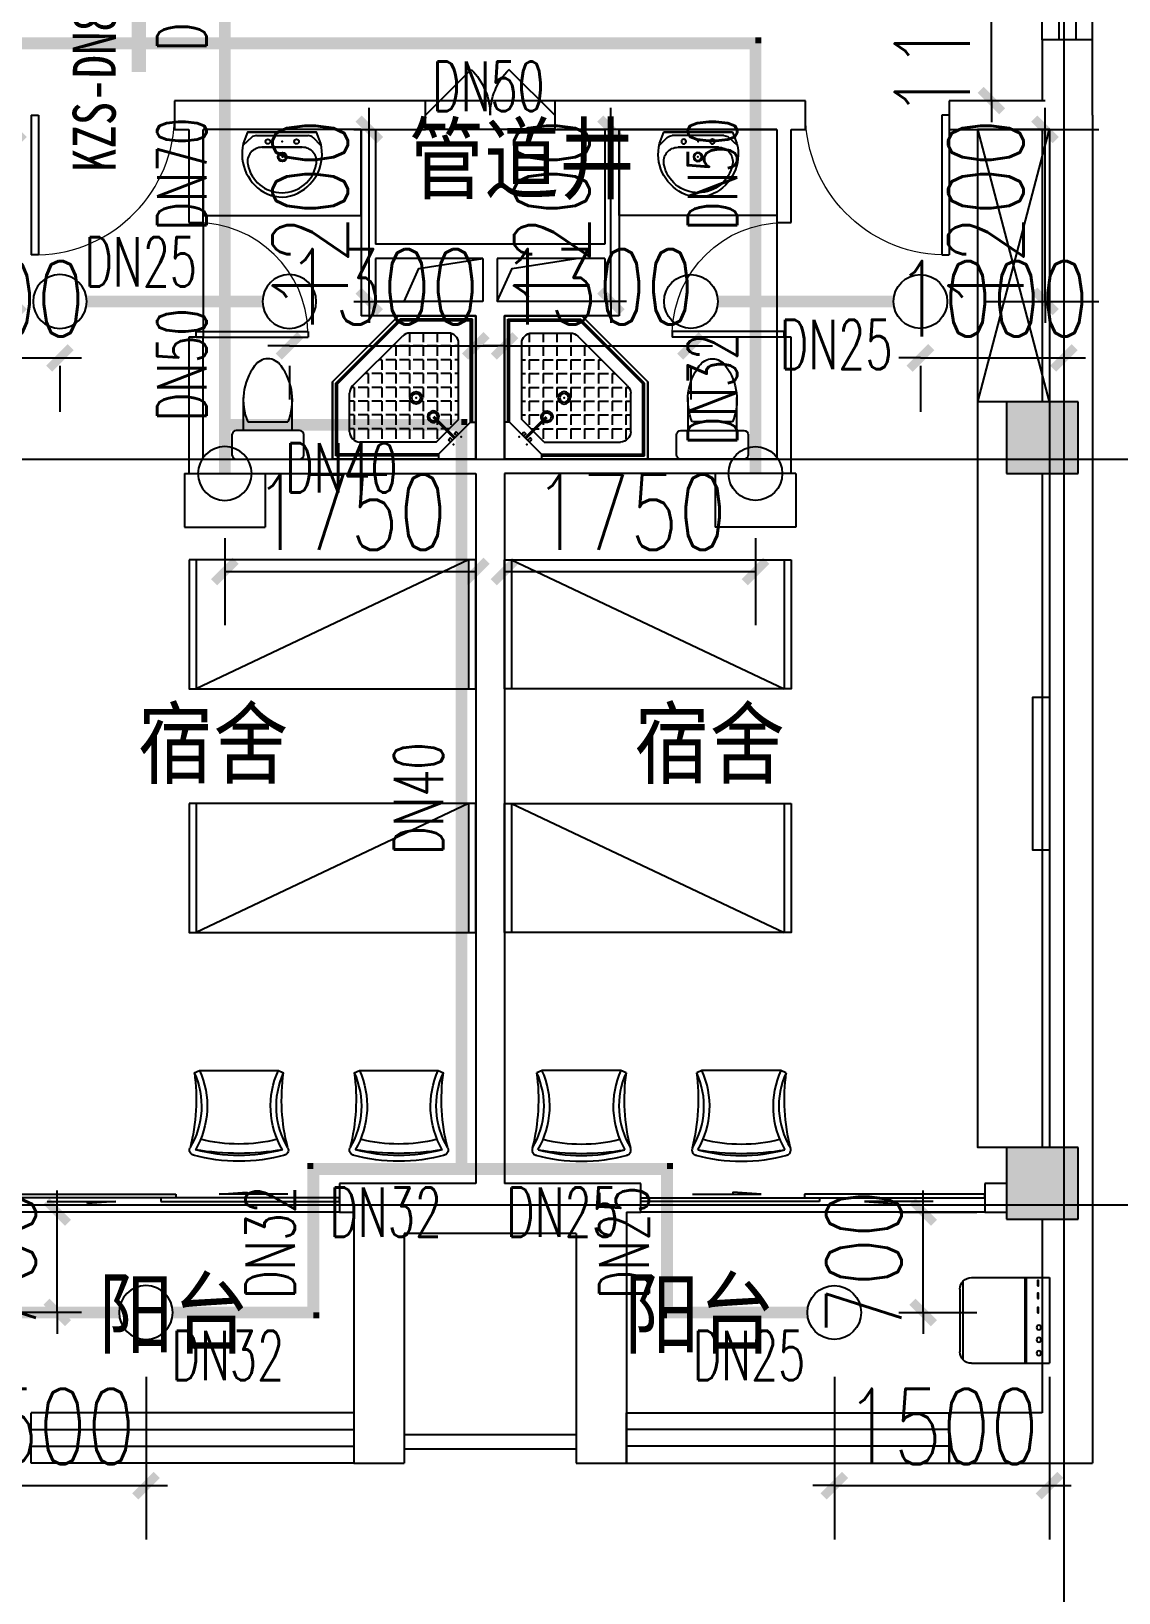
# Model space of a CAD drawing. Extents: x 0 to 2838408, y -923048 to 203859.
# Drawn here: x 2780763 to 2788346, y -549563 to -538674 of the extents above; entities that cross this region are included whole.
import ezdxf
from ezdxf.enums import TextEntityAlignment as Align

# ---------------------------------------------------------------- set-up
doc = ezdxf.new("R2010")
doc.units = 0
doc.header["$LTSCALE"] = 1000
for name, color, linetype in [('A-Fixt', 81, 'Continuous'), ('CLAYER', 7, 'Continuous'), ('COLUMN', 9, 'Continuous'), ('DOOR_FIRE', 4, 'Continuous'), ('DOTE', 8, 'Continuous'), ('E2-栏杆', 92, 'Continuous'), ('EQUIP_喷头', 7, 'Continuous'), ('PIPE-喷淋', 6, 'Continuous'), ('PUB_HATCH', 8, 'Continuous'), ('PUB_TEXT', 7, 'Continuous'), ('TEXT_喷淋', 7, 'Continuous'), ('TWT_DIM', 3, 'Continuous'), ('WALL', 9, 'Continuous'), ('WINDOW', 4, 'Continuous'), ('XREF', 8, 'Continuous'), ('抗震支吊架', 2, 'Continuous'), ('洁具', 213, 'Continuous'), ('配景', 3, 'Continuous')]:
    doc.layers.add(name, color=color, linetype=linetype)
doc.styles.add('_TCH_DIM_T3', font='SIMPLEX', dxfattribs={"width": 0.75, "bigfont": 'HZTXT'})
doc.styles.add('_TWT_PIPEDN', font='SIMPLEX', dxfattribs={"width": 0.8, "height": 2.3, "bigfont": 'HZTXT'})
doc.styles.add('kzcad', font='', dxfattribs={"width": 0.8})
doc.styles.get("Standard").update_dxf_attribs({"font": 'geniso.shx', "bigfont": 'hztxt.shx'})
doc.styles.get('kzcad').set_extended_font_data('SimSun')
doc.dimstyles.new('_TWT_ARCH&&150', dxfattribs={"dimtxt": 525, "dimasz": 150, "dimexe": 375, "dimexo": 450, "dimgap": 150, "dimtad": 1, "dimdec": 0, "dimzin": 0, "dimdsep": 46, "dimtxsty": '_TCH_DIM_T3', "dimblk": 'ARCHTICK', "dimcen": 0.09, "dimclrt": 7, "dimazin": 2, "dimtfac": 1, "dimtdec": 0, "dimtix": 1, "dimtmove": 2, "dimatfit": 3, "dimfxl": 1, "dimtolj": 1, "dimtzin": 0, "dimarcsym": 0})

# ---------------------------------------------------------------- blocks, each defined once
blk = doc.blocks.new('1F平面-CAD导入_dwg_Drawing4_t3_dwg_$plan$00001613-474159-1F-927810-1F')
at = {"layer": '洁具'}
for p, q in [((-30, 250), (-170, 250)), ((-200, 170), (-430, 170)), ((-260, -140), (-260, 140)), ((-200, -170), (-200, -220)), ((-170, -250), (-30, -250))]:
    blk.add_line(p, q, dxfattribs=at)
for points in [[(-200, 220), (-200, 170), (-200, -170), (-430, -170)], [(0, -220), (0, 220)]]:
    blk.add_lwpolyline(points, dxfattribs=at)
for centre, radius, start, end in [((-170, 220), 30, 90, 180), ((-30, 220), 30, 0, 90), ((-413, -227), 398, 67.4505, 126.6381), ((-590, 0), 110, 123.4509, 236.5491), ((-413, 227), 398, 233.3619, 292.5495), ((-170, -220), 30, 180, 270), ((-30, -220), 30, 270, 0)]:
    blk.add_arc(centre, radius, start, end, dxfattribs=at)
blk = doc.blocks.new('$lvtry$00000169')
at = {"color": 0}
for p, q in [((259, -36), (259, 0)), ((259, -36), (36, -259)), ((259, -24), (976, -24)), ((259, -36), (964, -36)), ((964, -36), (976, -24)), ((964, -36), (964, -525)), ((976, -24), (976, -530)), ((276, -120), (120, -276)), ((144, -151), (291, -298)), ((151, -144), (298, -291)), ((183, -213), (205, -213)), ((220, -213), (243, -213)), ((270, -213), (270, -143)), ((270, -213), (340, -213)), ((276, -120), (808, -120)), ((366, -213), (366, -143)), ((366, -213), (436, -213)), ((462, -213), (462, -143)), ((462, -213), (532, -213)), ((558, -213), (558, -143)), ((558, -213), (628, -213)), ((655, -213), (655, -143)), ((655, -213), (725, -213)), ((751, -213), (751, -143)), ((751, -213), (821, -213)), ((847, -213), (847, -143)), ((847, -213), (880, -213)), ((880, -192), (880, -460)), ((36, -259), (0, -259)), ((24, -259), (24, -976)), ((36, -259), (36, -964)), ((120, -276), (120, -808)), ((120, -309), (147, -309)), ((173, -309), (173, -239)), ((173, -309), (243, -309)), ((270, -263), (270, -239)), ((334, -309), (340, -309)), ((366, -309), (366, -239)), ((366, -309), (436, -309)), ((462, -309), (462, -239)), ((462, -309), (532, -309)), ((558, -309), (558, -239)), ((558, -309), (628, -309)), ((655, -309), (655, -239)), ((655, -309), (725, -309)), ((751, -309), (751, -239)), ((751, -309), (821, -309)), ((847, -309), (847, -239)), ((847, -309), (880, -309)), ((120, -405), (147, -405)), ((173, -405), (173, -335)), ((173, -405), (243, -405)), ((173, -501), (173, -431)), ((270, -405), (270, -335)), ((270, -405), (340, -405)), ((270, -501), (270, -431)), ((366, -405), (366, -335)), ((366, -405), (379, -405)), ((366, -501), (366, -431)), ((462, -405), (462, -335)), ((462, -405), (532, -405)), ((462, -501), (462, -431)), ((558, -405), (558, -335)), ((558, -405), (628, -405)), ((558, -501), (558, -431)), ((655, -405), (655, -335)), ((655, -405), (725, -405)), ((655, -501), (655, -431)), ((751, -405), (751, -335)), ((751, -405), (821, -405)), ((751, -501), (751, -431)), ((847, -405), (847, -335)), ((847, -405), (880, -405)), ((847, -501), (847, -431)), ((120, -501), (147, -501)), ((173, -501), (243, -501)), ((173, -598), (173, -528)), ((270, -501), (340, -501)), ((270, -598), (270, -528)), ((366, -501), (436, -501)), ((366, -598), (366, -528)), ((462, -501), (532, -501)), ((462, -598), (462, -528)), ((859, -511), (511, -859)), ((964, -525), (525, -964)), ((976, -530), (530, -976)), ((558, -501), (628, -501)), ((558, -598), (558, -528)), ((655, -501), (725, -501)), ((655, -598), (655, -528)), ((751, -501), (821, -501)), ((751, -598), (751, -528)), ((847, -501), (867, -501)), ((964, -525), (976, -530)), ((120, -598), (147, -598)), ((173, -598), (243, -598)), ((173, -694), (173, -624)), ((270, -598), (340, -598)), ((270, -694), (270, -624)), ((366, -598), (436, -598)), ((366, -694), (366, -624)), ((462, -598), (532, -598)), ((462, -694), (462, -624)), ((558, -598), (628, -598)), ((558, -694), (558, -624)), ((655, -598), (725, -598)), ((655, -694), (655, -624)), ((751, -598), (773, -598)), ((120, -694), (147, -694)), ((173, -694), (243, -694)), ((173, -790), (173, -720)), ((270, -694), (340, -694)), ((270, -790), (270, -720)), ((366, -694), (436, -694)), ((366, -790), (366, -720)), ((462, -694), (532, -694)), ((462, -790), (462, -720)), ((558, -694), (628, -694)), ((558, -790), (558, -720)), ((655, -694), (676, -694)), ((120, -790), (147, -790)), ((173, -790), (243, -790)), ((173, -878), (173, -816)), ((270, -790), (340, -790)), ((270, -880), (270, -816)), ((366, -790), (436, -790)), ((366, -880), (366, -816)), ((462, -790), (532, -790)), ((462, -880), (462, -816)), ((558, -790), (580, -790)), ((36, -964), (24, -976)), ((24, -976), (530, -976)), ((36, -964), (525, -964)), ((192, -880), (460, -880)), ((525, -964), (530, -976))]:
    blk.add_line(p, q, dxfattribs=at)
blk.add_lwpolyline([(0, 0), (0, -1000), (540, -1000), (1000, -540), (1000, 0)], close=True)
for points in [[(0, 0), (0, -1000)], [(0, 0), (1000, 0)], [(1000, 0), (1000, -540)], [(136, -190), (148, -178), (132, -162), (121, -174)], [(190, -136), (178, -148), (162, -132), (174, -121)], [(1000, -540), (540, -1000)], [(0, -1000), (540, -1000)]]:
    blk.add_lwpolyline(points, close=True, dxfattribs=at)
for radius in [43.8, 31.1]:
    blk.add_circle((416, -428), radius, dxfattribs=at)
for centre, radius, start, end in [((808, -192), 72, 0, 90), ((296, -296), 40.6, 142.583, 128.4197), ((296, -296), 28.6, 145.828, 125.6599), ((808, -460), 72, 315, 0), ((192, -808), 72, 180, 270), ((460, -808), 72, 270, 315)]:
    blk.add_arc(centre, radius, start, end, dxfattribs=at)
for p in [(156, -102, 0), (103, -156, 0), (416, -428, 0)]:
    blk.add_point(p, dxfattribs=at)
blk = doc.blocks.new('$lvtry$00000178')
at = {"color": 0}
for p, q in [((-238, 0), (238, 0)), ((-214, -36), (-272, -91)), ((-180, -23), (180, -23)), ((-142, -105), (140, -105)), ((140, -105), (-142, -105)), ((216, -37), (268, -91))]:
    blk.add_line(p, q, dxfattribs=at)
blk.add_lwpolyline([(-104, -430, 0.224698), (110, -425, 0.348046), (269, -79), (239, 0), (-241, 0), (-271, -79, 0.356844)], format="xyb", close=True, dxfattribs=at)
for centre, radius in [((-100, -65), 16.3), ((100, -65), 16.3), ((1, -172), 31.6)]:
    blk.add_circle(centre, radius, dxfattribs=at)
at = {"color": 0, "lineweight": 13}
blk.add_circle((1, -172), 23, dxfattribs=at)
at = {"color": 0}
for centre, radius, start, end in [((-142, -205), 100, 90, 190.5602), ((-180, -73), 50, 90, 133.181), ((140, -205), 100, 349.4398, 90), ((180, -73), 50, 44.5607, 90), ((-1, -179), 243, 190.5602, 349.4398)]:
    blk.add_arc(centre, radius, start, end, dxfattribs=at)
for p in [(0, -65), (1, -172)]:
    blk.add_point(p, dxfattribs=at)
blk = doc.blocks.new('A$C70365C93')
at = {"layer": '洁具'}
blk.add_lwpolyline([(-1900, 2300), (-1900, 1700), (-800, 1700), (-800, 2300)], close=True, dxfattribs=at)
blk.add_blockref('$lvtry$00000178', (-1350, 2280), dxfattribs=at)
at = {"layer": '洁具', "rotation": 180}
blk.add_blockref('$lvtry$00000169', (0, 0), dxfattribs=at)
at = {"layer": '洁具', "extrusion": (0, 0, -1), "xscale": -1, "zscale": -1, "rotation": 90}
blk.add_blockref('1F平面-CAD导入_dwg_Drawing4_t3_dwg_$plan$00001613-474159-1F-927810-1F', (1450, 0), dxfattribs=at)
blk = doc.blocks.new('单人床')
at = {"layer": 'A-Fixt'}
for p, q in [((47774, 13973), (48674, 13973)), ((47774, 12073), (48674, 13973)), ((47774, 12073), (48674, 12073))]:
    blk.add_line(p, q, dxfattribs=at)
blk.add_lwpolyline([(47774, 14023), (48674, 14023), (48674, 12023), (47774, 12023), (47774, 14023)], dxfattribs=at)
blk = doc.blocks.new('CH_AP01')
for p, q in [((-311, 17), (-275, 0)), ((-275, 0), (275, 0)), ((275, 0), (311, 17))]:
    blk.add_line(p, q)
for centre, radius, start, end in [((-307, 555), 37.8, 100.1859, 202.8359), ((0, -579), 1213, 74.7104, 105.2896), ((0, -579), 1173, 75.0287, 104.9713), ((0, -1278), 1857, 80.611, 99.389), ((-824, 250), 603, 335.5038, 30.2691), ((824, 250), 603, 149.7309, 204.4962), ((307, 555), 37.8, 337.1641, 79.8141), ((-1658, 202), 1360, 352.1659, 14.4283), ((-824, 250), 563, 335.5038, 31.0903), ((0, -579), 1093, 75.8767, 104.1233), ((824, 250), 563, 148.9097, 204.4962), ((1658, 202), 1360, 165.5717, 187.8341)]:
    blk.add_arc(centre, radius, start, end)
blk = doc.blocks.new('A$C61295E98')
at = {"color": 3}
for p, q in [((544, 598), (0, 598)), ((0, 598), (0, 0)), ((161, 598), (161, 0)), ((170, 0), (170, 598)), ((603, 572), (603, 26)), ((624, 518), (624, 80)), ((544, 0), (0, 0))]:
    blk.add_line(p, q, dxfattribs=at)
for points in [[(82, 540), (75, 540), (75, 577), (82, 577)], [(82, 453), (75, 453), (75, 490), (82, 490)], [(82, 353), (75, 353), (75, 389), (82, 389)]]:
    blk.add_lwpolyline(points, close=True, dxfattribs=at)
for centre in [(74, 250), (74, 164), (74, 71)]:
    blk.add_circle(centre, 15.7, dxfattribs=at)
for centre, start, end in [((544, 518), 360, 90), ((544, 80), 270, 0)]:
    blk.add_arc(centre, 80, start, end, dxfattribs=at)
blk = doc.blocks.new('宿舍')
at = {"layer": 'A-Fixt'}
for p, q in [((47854, 13802), (48354, 15702)), ((48354, 13802), (47854, 15702)), ((47854, 13802), (48354, 13802))]:
    blk.add_line(p, q, dxfattribs=at)
for points in [[(47854, 8602), (48354, 8602), (48354, 15702), (47854, 15702)], [(47854, 10676), (47970, 10676), (47970, 11743), (47854, 11743)]]:
    blk.add_lwpolyline(points, close=True, dxfattribs=at)
at = {"xscale": -1, "rotation": 90}
for p in [(63677, 60475), (63677, 58775)]:
    blk.add_blockref('单人床', p, dxfattribs=at)
at = {"layer": 'A-Fixt', "xscale": -1, "rotation": 180}
for p in [(50002, 9140), (51117, 9140)]:
    blk.add_blockref('CH_AP01', p, dxfattribs=at)
at = {"layer": '配景', "color": 252}
blk.add_blockref('A$C61295E98', (47854, 7097), dxfattribs=at)
blk = doc.blocks.new('$DorLib2D$00000116')
at = {"color": 0}
for p, q in [((-0.5, 0), (-0.146, 0.354)), ((0.5, 0), (0.146, 0.354))]:
    blk.add_line(p, q, dxfattribs=at)
for centre, start, end in [((-0.5, 0), 0, 45), ((0.5, 0), 135, 180)]:
    blk.add_arc(centre, 0.5, start, end, dxfattribs=at)
blk = doc.blocks.new('$WINLIB2D$00000001')
at = {"color": 0}
for points in [[(-0.5, 0.5), (-0.5, -0.5)], [(-0.5, 0.5), (0.5, 0.5)], [(0.5, -0.5), (0.5, 0.5)], [(0.5, 0.1667), (-0.5, 0.1667)], [(0.5, -0.1667), (-0.5, -0.1667)], [(-0.5, -0.5), (0.5, -0.5)]]:
    blk.add_lwpolyline(points, dxfattribs=at)
blk = doc.blocks.new('$DorLib2D$00000131')
at = {"color": 0, "linetype": 'Continuous'}
for p, q in [((0.15, 0.125), (0.2319, 0.1973)), ((0.2319, 0.1973), (0.2319, 0.125)), ((-0.5, 0.125), (-0.5, 0)), ((0.0192, 0.125), (-0.5, 0.125)), ((0.0192, 0), (0.0192, 0.125)), ((0.35, 0.125), (0.15, 0.125)), ((-0.5, 0), (0.0192, 0)), ((-0.024, 0), (0.5, 0)), ((-0.024, -0.125), (-0.024, 0)), ((0.5, 0), (0.5, -0.125)), ((-0.35, -0.125), (-0.15, -0.125)), ((-0.2319, -0.1973), (-0.2319, -0.125)), ((-0.15, -0.125), (-0.2319, -0.1973)), ((0.5, -0.125), (-0.024, -0.125))]:
    blk.add_line(p, q, dxfattribs=at)
blk = doc.blocks.new('$DorLib2D$00000001')
for p, q in [((0.45, 0.975), (0.5, 0.975)), ((0.45, 0), (0.45, 0.975)), ((0.5, 0), (0.5, 0.975)), ((0.5, 0), (0.45, 0))]:
    blk.add_line(p, q)
at = {"lineweight": 13}
blk.add_arc((0.475, 0), 0.975, 91.4693, 180, dxfattribs=at)
blk = doc.blocks.new('3F1')
at = {"layer": 'PUB_HATCH'}
for points in [[(2451516.7, -541758.3), (2452016.7, -541758.3), (2452016.7, -541258.3), (2451516.7, -541258.3)], [(2451516.7, -546958.3), (2452016.7, -546958.3), (2452016.7, -546458.3), (2451516.7, -546458.3)]]:
    blk.add_hatch(color=256, dxfattribs=at).paths.add_polyline_path(points)
for points in [[(2447316.7, -540558.3), (2447420.3, -540328), (2447866.7, -540258.3)], [(2447966.7, -540558.3), (2448070.3, -540328), (2448516.7, -540258.3)]]:
    blk.add_lwpolyline(points)
at = {"layer": 'COLUMN'}
for p, q in [((2452016.7, -541258.3), (2451516.7, -541258.3)), ((2451516.7, -541258.3), (2451516.7, -541758.3)), ((2452016.7, -541758.3), (2452016.7, -541258.3)), ((2451516.7, -541758.3), (2452016.7, -541758.3)), ((2452016.7, -546458.3), (2451516.7, -546458.3)), ((2451516.7, -546458.3), (2451516.7, -546958.3)), ((2452016.7, -546958.3), (2452016.7, -546458.3)), ((2451516.7, -546958.3), (2452016.7, -546958.3))]:
    blk.add_line(p, q, dxfattribs=at)
at = {"layer": 'DOOR_FIRE'}
for p, q in [((2448366.7, -539158.3), (2447466.7, -539158.3)), ((2448366.7, -539358.3), (2447466.7, -539358.3))]:
    blk.add_line(p, q, dxfattribs=at)
at = {"layer": 'DOTE'}
for p, q in [((2451916.7, -467258.3), (2451916.7, -550458.3)), ((2343216.7, -541658.3), (2453916.7, -541658.3)), ((2343216.7, -546858.3), (2453916.7, -546858.3)), ((2343216.7, -546858.3), (2453916.7, -546858.3))]:
    blk.add_line(p, q, dxfattribs=at)
at = {"layer": 'E2-栏杆'}
for points in [[(2447316.7, -548458.3), (2448516.7, -548458.3)], [(2447316.7, -548558.3), (2448516.7, -548558.3)]]:
    blk.add_lwpolyline(points, dxfattribs=at)
at = {"layer": 'WALL'}
for p, q in [((2452116.7, -538733.3), (2451766.7, -538733.3)), ((2451766.7, -538733.3), (2451766.7, -539158.3)), ((2452116.7, -539258.3), (2452116.7, -538733.3)), ((2445816.7, -539158.3), (2445716.7, -539158.3)), ((2445716.7, -539158.3), (2445716.7, -539358.3)), ((2447016.7, -539158.3), (2445816.7, -539158.3)), ((2447466.7, -539158.3), (2447016.7, -539158.3)), ((2447466.7, -539358.3), (2447466.7, -539158.3)), ((2448816.7, -539158.3), (2448366.7, -539158.3)), ((2448366.7, -539158.3), (2448366.7, -539358.3)), ((2450016.7, -539158.3), (2448816.7, -539158.3)), ((2450116.7, -539158.3), (2450016.7, -539158.3)), ((2450116.7, -539358.3), (2450116.7, -539158.3)), ((2451766.7, -539158.3), (2451116.7, -539158.3)), ((2451116.7, -539158.3), (2451116.7, -539358.3)), ((2452116.7, -539258.3), (2452116.7, -541508.3)), ((2445716.7, -539358.3), (2445816.7, -539358.3)), ((2445816.7, -539358.3), (2445816.7, -540008.3)), ((2447016.7, -539358.3), (2445916.7, -539358.3)), ((2445916.7, -540008.3), (2445916.7, -539358.3)), ((2447016.7, -539358.3), (2447016.7, -540158.3)), ((2447116.7, -539358.3), (2447466.7, -539358.3)), ((2447116.7, -539358.3), (2447116.7, -540158.3)), ((2448366.7, -539358.3), (2448716.7, -539358.3)), ((2448716.7, -539358.3), (2448716.7, -540158.3)), ((2449916.7, -539358.3), (2448816.7, -539358.3)), ((2448816.7, -539358.3), (2448816.7, -540158.3)), ((2449916.7, -539358.3), (2449916.7, -540008.3)), ((2450016.7, -540008.3), (2450016.7, -539358.3)), ((2450016.7, -539358.3), (2450116.7, -539358.3)), ((2451116.7, -539358.3), (2451766.7, -539358.3)), ((2451766.7, -539358.3), (2451766.7, -541258.3)), ((2445816.7, -540008.3), (2445916.7, -540008.3)), ((2449916.7, -540008.3), (2450016.7, -540008.3)), ((2447016.7, -540158.3), (2447016.7, -540658.3)), ((2447916.7, -540158.3), (2447116.7, -540158.3)), ((2448716.7, -540158.3), (2447916.7, -540158.3)), ((2448816.7, -540158.3), (2448816.7, -540658.3)), ((2447866.7, -540258.3), (2447116.7, -540258.3)), ((2447116.7, -540258.3), (2447116.7, -540558.3)), ((2447866.7, -540258.3), (2447866.7, -540558.3)), ((2448716.7, -540258.3), (2447966.7, -540258.3)), ((2447966.7, -540258.3), (2447966.7, -540558.3)), ((2448716.7, -540258.3), (2448716.7, -540558.3)), ((2447866.7, -540558.3), (2447116.7, -540558.3)), ((2448716.7, -540558.3), (2447966.7, -540558.3)), ((2447816.7, -540658.3), (2447016.7, -540658.3)), ((2447816.7, -540658.3), (2447816.7, -541658.3)), ((2448016.7, -540658.3), (2448016.7, -541658.3)), ((2448816.7, -540658.3), (2448016.7, -540658.3)), ((2445916.7, -540808.3), (2445816.7, -540808.3)), ((2445816.7, -540808.3), (2445816.7, -541758.3)), ((2445916.7, -541658.3), (2445916.7, -540808.3)), ((2450016.7, -540808.3), (2449916.7, -540808.3)), ((2449916.7, -540808.3), (2449916.7, -541658.3)), ((2450016.7, -541758.3), (2450016.7, -540808.3)), ((2452116.7, -541508.3), (2452116.7, -546858.3)), ((2445916.7, -541658.3), (2447816.7, -541658.3)), ((2449916.7, -541658.3), (2448016.7, -541658.3)), ((2445816.7, -541758.3), (2447816.7, -541758.3)), ((2447816.7, -541758.3), (2447816.7, -546708.3)), ((2450016.7, -541758.3), (2448016.7, -541758.3)), ((2448016.7, -541758.3), (2448016.7, -546708.3)), ((2451766.7, -541758.3), (2451766.7, -546458.3)), ((2447216.7, -546708.3), (2446866.7, -546708.3)), ((2446866.7, -546708.3), (2446866.7, -546908.3)), ((2447816.7, -546708.3), (2447216.7, -546708.3)), ((2448616.7, -546708.3), (2448016.7, -546708.3)), ((2448966.7, -546708.3), (2448616.7, -546708.3)), ((2448966.7, -546908.3), (2448966.7, -546708.3)), ((2451516.7, -546708.3), (2451366.7, -546708.3)), ((2451366.7, -546708.3), (2451366.7, -546908.3)), ((2446866.7, -546908.3), (2446966.7, -546908.3)), ((2446966.7, -546908.3), (2446966.7, -548308.3)), ((2448866.7, -546908.3), (2448866.7, -548308.3)), ((2448866.7, -546908.3), (2448966.7, -546908.3)), ((2451366.7, -546908.3), (2451516.7, -546908.3)), ((2452116.7, -546858.3), (2452116.7, -548658.3)), ((2447316.7, -547058.3), (2447316.7, -548658.3)), ((2447916.7, -547058.3), (2447316.7, -547058.3)), ((2448516.7, -547058.3), (2447916.7, -547058.3)), ((2448516.7, -547058.3), (2448516.7, -548658.3)), ((2451766.7, -546958.3), (2451766.7, -548308.3)), ((2446966.7, -548308.3), (2446966.7, -548658.3)), ((2448866.7, -548658.3), (2448866.7, -548308.3)), ((2451766.7, -548308.3), (2451116.7, -548308.3)), ((2451116.7, -548308.3), (2451116.7, -548658.3)), ((2446966.7, -548658.3), (2447316.7, -548658.3)), ((2448516.7, -548658.3), (2448866.7, -548658.3)), ((2451116.7, -548658.3), (2452116.7, -548658.3))]:
    blk.add_line(p, q, dxfattribs=at)
at = {"layer": 'WINDOW'}
for p, q in [((2445916.7, -540008.3), (2445916.7, -540808.3)), ((2449916.7, -540008.3), (2449916.7, -540808.3)), ((2446866.7, -546908.3), (2444466.7, -546908.3)), ((2451366.7, -546908.3), (2448966.7, -546908.3))]:
    blk.add_line(p, q, dxfattribs=at)
for name, p in [('宿舍', (2396162.9, -555059.9)), ('A$C70365C93', (2447816.7, -541658.3))]:
    blk.add_blockref(name, p)
at = {"xscale": -1, "rotation": 359.9999999999999}
for name, p in [('A$C70365C93', (2448016.7, -541658.3)), ('宿舍', (2499670.6, -555059.9))]:
    blk.add_blockref(name, p, dxfattribs=at)
at = {"layer": 'DOOR_FIRE', "xscale": 900, "yscale": -900, "zscale": 200, "rotation": 179.9999999994664}
blk.add_blockref('$DorLib2D$00000116', (2447916.7, -539258.3), dxfattribs=at)
at = {"layer": 'WINDOW'}
for name, p, xscale, yscale, zscale, rotation in [('$WINLIB2D$00000001', (2451941.7, -538033.3), -1400, 350, -1400, 269.9999999999944), ('$DorLib2D$00000001', (2445866.7, -540408.3), 800, 800, 800, 270), ('$DorLib2D$00000001', (2449966.7, -540408.3), 800, -800, 800, 270), ('$DorLib2D$00000131', (2445666.7, -546808.3), 2400, 200, 2400, 180), ('$DorLib2D$00000131', (2450166.7, -546808.3), -2400, 200, -2400, 180), ('$WINLIB2D$00000001', (2445841.7, -548483.3), 2249.999999993481, -350, 2249.999999993481, 180), ('$WINLIB2D$00000001', (2449991.7, -548483.3), -2249.999999993481, -350, -2249.999999993481, 180)]:
    blk.add_blockref(name, p, dxfattribs=dict(at, xscale=xscale, yscale=yscale, zscale=zscale, rotation=rotation))
at = {"layer": 'WINDOW', "yscale": -1000}
for p, xscale, zscale in [((2445216.7, -539258.3), -1000, -1000), ((2450616.7, -539258.3), 1000, 1000)]:
    blk.add_blockref('$DorLib2D$00000001', p, dxfattribs=dict(at, xscale=xscale, zscale=zscale))
at = {"layer": 'CLAYER'}
blk.add_text('管道井', height=525, dxfattribs=at).set_placement((2447349.1, -539845.3))
at = {"layer": 'PUB_TEXT'}
for s, p in [('宿舍', (2445460.1, -543922.1)), ('宿舍', (2448922, -543922.1)), ('阳台', (2445184.3, -547896.3)), ('阳台', (2448851.3, -547896.3))]:
    blk.add_text(s, height=525, dxfattribs=at).set_placement(p)
blk = doc.blocks.new('_ArchTick')
at = {"color": 0, "linetype": 'ByBlock', "const_width": 0.4}
blk.add_lwpolyline([(-0.5, -0.5), (0.5, 0.5)], dxfattribs=at)
blk = doc.blocks.new('*D2098')
at = {"layer": 'Defpoints', "color": 0, "linetype": 'ByBlock', "transparency": 16777216}
for p in [(2780063, -547608), (2781563, -547608), (2781563, -548816)]:
    blk.add_point(p, dxfattribs=at)
at = {"layer": 'TWT_DIM', "color": 0, "linetype": 'ByBlock', "lineweight": -2, "transparency": 16777216}
for p, q in [((2780063, -548058), (2780063, -549191)), ((2781563, -548058), (2781563, -549191)), ((2780063, -548816), (2779913, -548816)), ((2780063, -548816), (2781563, -548816)), ((2781563, -548816), (2781713, -548816))]:
    blk.add_line(p, q, dxfattribs=at)
at = {"layer": 'TWT_DIM', "color": 0, "linetype": 'ByBlock', "lineweight": -2, "transparency": 16777216, "xscale": 150, "yscale": 150, "zscale": 150}
blk.add_blockref('_ArchTick', (2780063, -548816), dxfattribs=at)
at = {"layer": 'TWT_DIM', "color": 0, "linetype": 'ByBlock', "lineweight": -2, "transparency": 16777216, "xscale": 150, "yscale": 150, "zscale": 150, "rotation": 180}
blk.add_blockref('_ArchTick', (2781563, -548816), dxfattribs=at)
at = {"layer": 'TWT_DIM', "color": 7, "linetype": 'ByBlock', "transparency": 16777216, "insert": (2780813, -548403), "char_height": 525, "attachment_point": 5, "style": '_TCH_DIM_T3'}
blk.add_mtext('\\A1;1500', dxfattribs=at)
blk = doc.blocks.new('*D2099')
at = {"layer": 'Defpoints', "color": 0, "linetype": 'ByBlock', "transparency": 16777216}
for p in [(2780944, -546908), (2781563, -546908), (2781563, -547608)]:
    blk.add_point(p, dxfattribs=at)
at = {"layer": 'TWT_DIM', "color": 0, "linetype": 'ByBlock', "lineweight": -2, "transparency": 16777216}
for p, q in [((2780944, -546908), (2780944, -546758)), ((2781113, -546908), (2780569, -546908)), ((2780944, -547608), (2780944, -546908)), ((2781113, -547608), (2780569, -547608)), ((2780944, -547608), (2780944, -547758))]:
    blk.add_line(p, q, dxfattribs=at)
at = {"layer": 'TWT_DIM', "color": 0, "linetype": 'ByBlock', "lineweight": -2, "transparency": 16777216, "xscale": 150, "yscale": 150, "zscale": 150}
for p, rotation in [((2780944, -546908), 270), ((2780944, -547608), 90)]:
    blk.add_blockref('_ArchTick', p, dxfattribs=dict(at, rotation=rotation))
at = {"layer": 'TWT_DIM', "color": 7, "linetype": 'ByBlock', "transparency": 16777216, "insert": (2780531, -547258), "char_height": 525, "attachment_point": 5, "rotation": 90, "style": '_TCH_DIM_T3'}
blk.add_mtext('\\A1;700', dxfattribs=at)
blk = doc.blocks.new('*D2100')
at = {"layer": 'Defpoints', "color": 0, "linetype": 'ByBlock', "transparency": 16777216}
for p in [(2784063, -540558), (2785363, -540558), (2785363, -540868)]:
    blk.add_point(p, dxfattribs=at)
at = {"layer": 'TWT_DIM', "color": 0, "linetype": 'ByBlock', "lineweight": -2, "transparency": 16777216}
for p, q in [((2784063, -540868), (2783913, -540868)), ((2784063, -540868), (2785363, -540868)), ((2785363, -540868), (2785513, -540868)), ((2784063, -541008), (2784063, -541243)), ((2785363, -541008), (2785363, -541243))]:
    blk.add_line(p, q, dxfattribs=at)
at = {"layer": 'TWT_DIM', "color": 0, "linetype": 'ByBlock', "lineweight": -2, "transparency": 16777216, "xscale": 150, "yscale": 150, "zscale": 150}
blk.add_blockref('_ArchTick', (2784063, -540868), dxfattribs=at)
at = {"layer": 'TWT_DIM', "color": 0, "linetype": 'ByBlock', "lineweight": -2, "transparency": 16777216, "xscale": 150, "yscale": 150, "zscale": 150, "rotation": 180}
blk.add_blockref('_ArchTick', (2785363, -540868), dxfattribs=at)
at = {"layer": 'TWT_DIM', "color": 7, "linetype": 'ByBlock', "transparency": 16777216, "insert": (2784713, -540456), "char_height": 525, "attachment_point": 5, "style": '_TCH_DIM_T3'}
blk.add_mtext('\\A1;1300', dxfattribs=at)
blk = doc.blocks.new('*D2101')
at = {"layer": 'Defpoints', "color": 0, "linetype": 'ByBlock', "transparency": 16777216}
for p in [(2782563, -540558), (2783863, -540558), (2783863, -540868)]:
    blk.add_point(p, dxfattribs=at)
at = {"layer": 'TWT_DIM', "color": 0, "linetype": 'ByBlock', "lineweight": -2, "transparency": 16777216}
for p, q in [((2782563, -540868), (2782413, -540868)), ((2782563, -540868), (2783863, -540868)), ((2783863, -540868), (2784013, -540868)), ((2782563, -541008), (2782563, -541243)), ((2783863, -541008), (2783863, -541243))]:
    blk.add_line(p, q, dxfattribs=at)
at = {"layer": 'TWT_DIM', "color": 0, "linetype": 'ByBlock', "lineweight": -2, "transparency": 16777216, "xscale": 150, "yscale": 150, "zscale": 150}
blk.add_blockref('_ArchTick', (2782563, -540868), dxfattribs=at)
at = {"layer": 'TWT_DIM', "color": 0, "linetype": 'ByBlock', "lineweight": -2, "transparency": 16777216, "xscale": 150, "yscale": 150, "zscale": 150, "rotation": 180}
blk.add_blockref('_ArchTick', (2783863, -540868), dxfattribs=at)
at = {"layer": 'TWT_DIM', "color": 7, "linetype": 'ByBlock', "transparency": 16777216, "insert": (2783213, -540456), "char_height": 525, "attachment_point": 5, "style": '_TCH_DIM_T3'}
blk.add_mtext('\\A1;1300', dxfattribs=at)
blk = doc.blocks.new('*D2102')
at = {"layer": 'Defpoints', "color": 0, "linetype": 'ByBlock', "transparency": 16777216}
for p in [(2786363, -547608), (2787863, -547608), (2787863, -548816)]:
    blk.add_point(p, dxfattribs=at)
at = {"layer": 'TWT_DIM', "color": 0, "linetype": 'ByBlock', "lineweight": -2, "transparency": 16777216}
for p, q in [((2786363, -548058), (2786363, -549191)), ((2787863, -548058), (2787863, -549191)), ((2786363, -548816), (2786213, -548816)), ((2786363, -548816), (2787863, -548816)), ((2787863, -548816), (2788013, -548816))]:
    blk.add_line(p, q, dxfattribs=at)
at = {"layer": 'TWT_DIM', "color": 0, "linetype": 'ByBlock', "lineweight": -2, "transparency": 16777216, "xscale": 150, "yscale": 150, "zscale": 150}
blk.add_blockref('_ArchTick', (2786363, -548816), dxfattribs=at)
at = {"layer": 'TWT_DIM', "color": 0, "linetype": 'ByBlock', "lineweight": -2, "transparency": 16777216, "xscale": 150, "yscale": 150, "zscale": 150, "rotation": 180}
blk.add_blockref('_ArchTick', (2787863, -548816), dxfattribs=at)
at = {"layer": 'TWT_DIM', "color": 7, "linetype": 'ByBlock', "transparency": 16777216, "insert": (2787113, -548403), "char_height": 525, "attachment_point": 5, "style": '_TCH_DIM_T3'}
blk.add_mtext('\\A1;1500', dxfattribs=at)
blk = doc.blocks.new('*D2103')
at = {"layer": 'Defpoints', "color": 0, "linetype": 'ByBlock', "transparency": 16777216}
for p in [(2786363, -546908), (2786982, -546908), (2786363, -547608)]:
    blk.add_point(p, dxfattribs=at)
at = {"layer": 'TWT_DIM', "color": 0, "linetype": 'ByBlock', "lineweight": -2, "transparency": 16777216}
for p, q in [((2786982, -546908), (2786982, -546758)), ((2786813, -546908), (2787357, -546908)), ((2786982, -547608), (2786982, -546908)), ((2786813, -547608), (2787357, -547608)), ((2786982, -547608), (2786982, -547758))]:
    blk.add_line(p, q, dxfattribs=at)
at = {"layer": 'TWT_DIM', "color": 0, "linetype": 'ByBlock', "lineweight": -2, "transparency": 16777216, "xscale": 150, "yscale": 150, "zscale": 150}
for p, rotation in [((2786982, -546908), 270), ((2786982, -547608), 90)]:
    blk.add_blockref('_ArchTick', p, dxfattribs=dict(at, rotation=rotation))
at = {"layer": 'TWT_DIM', "color": 7, "linetype": 'ByBlock', "transparency": 16777216, "insert": (2786569, -547258), "char_height": 525, "attachment_point": 5, "rotation": 90, "style": '_TCH_DIM_T3'}
blk.add_mtext('\\A1;700', dxfattribs=at)
blk = doc.blocks.new('*D2104')
at = {"layer": 'Defpoints', "color": 0, "linetype": 'ByBlock', "transparency": 16777216}
for p in [(2784063, -541758), (2785813, -541758), (2785813, -542441)]:
    blk.add_point(p, dxfattribs=at)
at = {"layer": 'TWT_DIM', "color": 0, "linetype": 'ByBlock', "lineweight": -2, "transparency": 16777216}
for p, q in [((2784063, -542208), (2784063, -542816)), ((2785813, -542208), (2785813, -542816)), ((2784063, -542441), (2785813, -542441))]:
    blk.add_line(p, q, dxfattribs=at)
at = {"layer": 'TWT_DIM', "color": 0, "linetype": 'ByBlock', "lineweight": -2, "transparency": 16777216, "xscale": 150, "yscale": 150, "zscale": 150, "rotation": 180}
blk.add_blockref('_ArchTick', (2784063, -542441), dxfattribs=at)
at = {"layer": 'TWT_DIM', "color": 0, "linetype": 'ByBlock', "lineweight": -2, "transparency": 16777216, "xscale": 150, "yscale": 150, "zscale": 150}
blk.add_blockref('_ArchTick', (2785813, -542441), dxfattribs=at)
at = {"layer": 'TWT_DIM', "color": 7, "linetype": 'ByBlock', "transparency": 16777216, "insert": (2784938, -542028), "char_height": 525, "attachment_point": 5, "style": '_TCH_DIM_T3'}
blk.add_mtext('\\A1;1750', dxfattribs=at)
blk = doc.blocks.new('*D2105')
at = {"layer": 'Defpoints', "color": 0, "linetype": 'ByBlock', "transparency": 16777216}
for p in [(2786963, -540558), (2787963, -540558), (2787963, -540952)]:
    blk.add_point(p, dxfattribs=at)
at = {"layer": 'TWT_DIM', "color": 0, "linetype": 'ByBlock', "lineweight": -2, "transparency": 16777216}
for p, q in [((2786963, -540952), (2786813, -540952)), ((2786963, -540952), (2787963, -540952)), ((2787963, -540952), (2788113, -540952)), ((2786963, -541008), (2786963, -541327)), ((2787963, -541008), (2787963, -541327))]:
    blk.add_line(p, q, dxfattribs=at)
at = {"layer": 'TWT_DIM', "color": 0, "linetype": 'ByBlock', "lineweight": -2, "transparency": 16777216, "xscale": 150, "yscale": 150, "zscale": 150}
blk.add_blockref('_ArchTick', (2786963, -540952), dxfattribs=at)
at = {"layer": 'TWT_DIM', "color": 0, "linetype": 'ByBlock', "lineweight": -2, "transparency": 16777216, "xscale": 150, "yscale": 150, "zscale": 150, "rotation": 180}
blk.add_blockref('_ArchTick', (2787963, -540952), dxfattribs=at)
at = {"layer": 'TWT_DIM', "color": 7, "linetype": 'ByBlock', "transparency": 16777216, "insert": (2787463, -540539), "char_height": 525, "attachment_point": 5, "style": '_TCH_DIM_T3'}
blk.add_mtext('\\A1;1000', dxfattribs=at)
blk = doc.blocks.new('*D2106')
at = {"layer": 'Defpoints', "color": 0, "linetype": 'ByBlock', "transparency": 16777216}
for p in [(2784805, -539358), (2785363, -539358), (2785363, -540558)]:
    blk.add_point(p, dxfattribs=at)
at = {"layer": 'TWT_DIM', "color": 0, "linetype": 'ByBlock', "lineweight": -2, "transparency": 16777216}
for p, q in [((2784805, -539358), (2784805, -539208)), ((2784913, -539358), (2784430, -539358)), ((2784805, -540558), (2784805, -539358)), ((2784913, -540558), (2784430, -540558)), ((2784805, -540558), (2784805, -540708))]:
    blk.add_line(p, q, dxfattribs=at)
at = {"layer": 'TWT_DIM', "color": 0, "linetype": 'ByBlock', "lineweight": -2, "transparency": 16777216, "xscale": 150, "yscale": 150, "zscale": 150}
for p, rotation in [((2784805, -539358), 270), ((2784805, -540558), 90)]:
    blk.add_blockref('_ArchTick', p, dxfattribs=dict(at, rotation=rotation))
at = {"layer": 'TWT_DIM', "color": 7, "linetype": 'ByBlock', "transparency": 16777216, "insert": (2784392, -539958), "char_height": 525, "attachment_point": 5, "rotation": 90, "style": '_TCH_DIM_T3'}
blk.add_mtext('\\A1;1200', dxfattribs=at)
blk = doc.blocks.new('*D2107')
at = {"layer": 'Defpoints', "color": 0, "linetype": 'ByBlock', "transparency": 16777216}
for p in [(2786963, -539358), (2787832, -539358), (2786963, -540558)]:
    blk.add_point(p, dxfattribs=at)
at = {"layer": 'TWT_DIM', "color": 0, "linetype": 'ByBlock', "lineweight": -2, "transparency": 16777216}
for p, q in [((2787832, -539358), (2787832, -539208)), ((2787413, -539358), (2788207, -539358)), ((2787832, -540558), (2787832, -539358)), ((2787413, -540558), (2788207, -540558)), ((2787832, -540558), (2787832, -540708))]:
    blk.add_line(p, q, dxfattribs=at)
at = {"layer": 'TWT_DIM', "color": 0, "linetype": 'ByBlock', "lineweight": -2, "transparency": 16777216, "xscale": 150, "yscale": 150, "zscale": 150}
for p, rotation in [((2787832, -539358), 270), ((2787832, -540558), 90)]:
    blk.add_blockref('_ArchTick', p, dxfattribs=dict(at, rotation=rotation))
at = {"layer": 'TWT_DIM', "color": 7, "linetype": 'ByBlock', "transparency": 16777216, "insert": (2787419, -539958), "char_height": 525, "attachment_point": 5, "rotation": 90, "style": '_TCH_DIM_T3'}
blk.add_mtext('\\A1;1200', dxfattribs=at)
blk = doc.blocks.new('*D2108')
at = {"layer": 'Defpoints', "color": 0, "linetype": 'ByBlock', "transparency": 16777216}
for p in [(2782113, -541758), (2783863, -541758), (2783863, -542441)]:
    blk.add_point(p, dxfattribs=at)
at = {"layer": 'TWT_DIM', "color": 0, "linetype": 'ByBlock', "lineweight": -2, "transparency": 16777216}
for p, q in [((2782113, -542208), (2782113, -542816)), ((2783863, -542208), (2783863, -542816)), ((2782113, -542441), (2783863, -542441))]:
    blk.add_line(p, q, dxfattribs=at)
at = {"layer": 'TWT_DIM', "color": 0, "linetype": 'ByBlock', "lineweight": -2, "transparency": 16777216, "xscale": 150, "yscale": 150, "zscale": 150, "rotation": 180}
blk.add_blockref('_ArchTick', (2782113, -542441), dxfattribs=at)
at = {"layer": 'TWT_DIM', "color": 0, "linetype": 'ByBlock', "lineweight": -2, "transparency": 16777216, "xscale": 150, "yscale": 150, "zscale": 150}
blk.add_blockref('_ArchTick', (2783863, -542441), dxfattribs=at)
at = {"layer": 'TWT_DIM', "color": 7, "linetype": 'ByBlock', "transparency": 16777216, "insert": (2782988, -542028), "char_height": 525, "attachment_point": 5, "style": '_TCH_DIM_T3'}
blk.add_mtext('\\A1;1750', dxfattribs=at)
blk = doc.blocks.new('*D2109')
at = {"layer": 'Defpoints', "color": 0, "linetype": 'ByBlock', "transparency": 16777216}
for p in [(2779963, -540558), (2780963, -540558), (2780963, -540952)]:
    blk.add_point(p, dxfattribs=at)
at = {"layer": 'TWT_DIM', "color": 0, "linetype": 'ByBlock', "lineweight": -2, "transparency": 16777216}
for p, q in [((2779963, -540952), (2779813, -540952)), ((2779963, -540952), (2780963, -540952)), ((2780963, -540952), (2781113, -540952)), ((2779963, -541008), (2779963, -541327)), ((2780963, -541008), (2780963, -541327))]:
    blk.add_line(p, q, dxfattribs=at)
at = {"layer": 'TWT_DIM', "color": 0, "linetype": 'ByBlock', "lineweight": -2, "transparency": 16777216, "xscale": 150, "yscale": 150, "zscale": 150}
blk.add_blockref('_ArchTick', (2779963, -540952), dxfattribs=at)
at = {"layer": 'TWT_DIM', "color": 0, "linetype": 'ByBlock', "lineweight": -2, "transparency": 16777216, "xscale": 150, "yscale": 150, "zscale": 150, "rotation": 180}
blk.add_blockref('_ArchTick', (2780963, -540952), dxfattribs=at)
at = {"layer": 'TWT_DIM', "color": 7, "linetype": 'ByBlock', "transparency": 16777216, "insert": (2780463, -540539), "char_height": 525, "attachment_point": 5, "style": '_TCH_DIM_T3'}
blk.add_mtext('\\A1;1000', dxfattribs=at)
blk = doc.blocks.new('*D2110')
at = {"layer": 'Defpoints', "color": 0, "linetype": 'ByBlock', "transparency": 16777216}
for p in [(2782563, -539358), (2783120, -539358), (2782563, -540558)]:
    blk.add_point(p, dxfattribs=at)
at = {"layer": 'TWT_DIM', "color": 0, "linetype": 'ByBlock', "lineweight": -2, "transparency": 16777216}
for p, q in [((2783120, -539358), (2783120, -539208)), ((2783013, -539358), (2783495, -539358)), ((2783120, -540558), (2783120, -539358)), ((2783013, -540558), (2783495, -540558)), ((2783120, -540558), (2783120, -540708))]:
    blk.add_line(p, q, dxfattribs=at)
at = {"layer": 'TWT_DIM', "color": 0, "linetype": 'ByBlock', "lineweight": -2, "transparency": 16777216, "xscale": 150, "yscale": 150, "zscale": 150}
for p, rotation in [((2783120, -539358), 270), ((2783120, -540558), 90)]:
    blk.add_blockref('_ArchTick', p, dxfattribs=dict(at, rotation=rotation))
at = {"layer": 'TWT_DIM', "color": 7, "linetype": 'ByBlock', "transparency": 16777216, "insert": (2782708, -539958), "char_height": 525, "attachment_point": 5, "rotation": 90, "style": '_TCH_DIM_T3'}
blk.add_mtext('\\A1;1200', dxfattribs=at)
blk = doc.blocks.new('*D2111')
at = {"layer": 'Defpoints', "color": 0, "linetype": 'ByBlock', "transparency": 16777216}
for p in [(2780636, -539358), (2780963, -539358), (2780963, -540558)]:
    blk.add_point(p, dxfattribs=at)
at = {"layer": 'TWT_DIM', "color": 0, "linetype": 'ByBlock', "lineweight": -2, "transparency": 16777216}
for p, q in [((2780636, -539358), (2780636, -539208)), ((2780513, -539358), (2780261, -539358)), ((2780636, -540558), (2780636, -539358)), ((2780513, -540558), (2780261, -540558)), ((2780636, -540558), (2780636, -540708))]:
    blk.add_line(p, q, dxfattribs=at)
at = {"layer": 'TWT_DIM', "color": 0, "linetype": 'ByBlock', "lineweight": -2, "transparency": 16777216, "xscale": 150, "yscale": 150, "zscale": 150}
for p, rotation in [((2780636, -539358), 270), ((2780636, -540558), 90)]:
    blk.add_blockref('_ArchTick', p, dxfattribs=dict(at, rotation=rotation))
at = {"layer": 'TWT_DIM', "color": 7, "linetype": 'ByBlock', "transparency": 16777216, "insert": (2780224, -539958), "char_height": 525, "attachment_point": 5, "rotation": 90, "style": '_TCH_DIM_T3'}
blk.add_mtext('\\A1;1200', dxfattribs=at)
blk = doc.blocks.new('*D2112')
at = {"layer": 'Defpoints', "color": 0, "linetype": 'ByBlock', "transparency": 16777216}
for p in [(2786763, -538058), (2787458, -538058), (2786763, -539158)]:
    blk.add_point(p, dxfattribs=at)
at = {"layer": 'TWT_DIM', "color": 0, "linetype": 'ByBlock', "lineweight": -2, "transparency": 16777216}
for p, q in [((2787458, -538058), (2787458, -537908)), ((2787213, -538058), (2787833, -538058)), ((2787458, -539158), (2787458, -538058)), ((2787213, -539158), (2787833, -539158)), ((2787458, -539158), (2787458, -539308))]:
    blk.add_line(p, q, dxfattribs=at)
at = {"layer": 'TWT_DIM', "color": 0, "linetype": 'ByBlock', "lineweight": -2, "transparency": 16777216, "xscale": 150, "yscale": 150, "zscale": 150}
for p, rotation in [((2787458, -538058), 270), ((2787458, -539158), 90)]:
    blk.add_blockref('_ArchTick', p, dxfattribs=dict(at, rotation=rotation))
at = {"layer": 'TWT_DIM', "color": 7, "linetype": 'ByBlock', "transparency": 16777216, "insert": (2787045, -538608), "char_height": 525, "attachment_point": 5, "rotation": 90, "style": '_TCH_DIM_T3'}
blk.add_mtext('\\A1;1100', dxfattribs=at)
blk = doc.blocks.new('$TwtSys$00000125')
blk.add_circle((0, 0, 0), 1)
blk = doc.blocks.new('$TwtSys$00000131')
for p, q in [((-1.5, 0), (-1.5, 2)), ((-1.5, 2), (1.5, 2)), ((1.5, 0, 0), (1.5, 2, 0)), ((-1.5, 0), (-1, 0)), ((1, 0, 0), (1.5, 0, 0))]:
    blk.add_line(p, q)
blk.add_circle((0, 0), 1)

msp = doc.modelspace()

# ---------------------------------------------------------------- hatches: boundary and pattern name
at = {"layer": 'PIPE-喷淋', "linetype": 'ByBlock'}
for points in [[(2785812.5, -538758.3), (2785812.5, -538717), (2785853.8, -538717)], [(2785812.5, -538758.3), (2785853.8, -538758.3), (2785853.8, -538717)], [(2783762.5, -541418.8), (2783762.5, -541377.5), (2783803.8, -541377.5)], [(2783762.5, -541418.8), (2783803.8, -541418.8), (2783803.8, -541377.5)], [(2782729.3, -546608.3), (2782729.3, -546567), (2782688.1, -546567)], [(2782729.3, -546608.3), (2782688.1, -546608.3), (2782688.1, -546567)], [(2785195.8, -546608.3), (2785195.8, -546567), (2785237, -546567)], [(2785195.8, -546608.3), (2785237, -546608.3), (2785237, -546567)], [(2782729.3, -547608.3), (2782770.6, -547608.3), (2782770.6, -547649.5)], [(2782729.3, -547608.3), (2782729.3, -547649.5), (2782770.6, -547649.5)], [(2785195.8, -547608.3), (2785154.5, -547608.3), (2785154.5, -547649.5)], [(2785195.8, -547608.3), (2785195.8, -547649.5), (2785154.5, -547649.5)]]:
    msp.add_hatch(color=256, dxfattribs=at).paths.add_polyline_path(points)

# ---------------------------------------------------------------- linework, layer by layer
at = {"layer": 'PIPE-喷淋', "linetype": 'ByBlock', "ltscale": 1.5, "const_width": 82.5}
for points in [[(2782112.5, -538058.3), (2782112.5, -538758.3)], [(2777862.5, -538758.3), (2782112.5, -538758.3)], [(2782112.5, -538758.3), (2785812.5, -538758.3)], [(2782112.5, -540558.3), (2782112.5, -538758.3)], [(2785812.5, -540558.3), (2785812.5, -538758.3)], [(2781150, -540558.3), (2782112.5, -540558.3)], [(2782112.5, -540558.3), (2782375, -540558.3)], [(2782112.5, -541418.8), (2782112.5, -540558.3)], [(2785550, -540558.3), (2785812.5, -540558.3)], [(2785812.5, -540558.3), (2786775, -540558.3)], [(2785812.5, -541758.3), (2785812.5, -540558.3)], [(2782112.5, -541758.3), (2782112.5, -541418.8)], [(2782112.5, -541418.8), (2783762.5, -541418.8)], [(2783762.5, -541418.8), (2783762.5, -546608.3)], [(2783762.5, -546608.3), (2782729.3, -546608.3)], [(2782729.3, -546608.3), (2782729.3, -547608.3)], [(2783762.5, -546608.3), (2785195.8, -546608.3)], [(2785195.8, -546608.3), (2785195.8, -547608.3)], [(2781375, -547608.3), (2778550, -547608.3)], [(2782729.3, -547608.3), (2781750, -547608.3)], [(2785195.8, -547608.3), (2786175, -547608.3)]]:
    msp.add_lwpolyline(points, dxfattribs=at)
at = {"layer": '抗震支吊架', "color": 4, "const_width": 100}
msp.add_lwpolyline([(2781512.5, -538958.3), (2781512.5, -538558.3)], dxfattribs=at)

# ---------------------------------------------------------------- block references
at = {"layer": 'EQUIP_喷头', "linetype": 'ByBlock', "xscale": 187.5, "yscale": -187.5, "zscale": 187.5}
for name, p in [('$TwtSys$00000125', (2780962.5, -540558.3)), ('$TwtSys$00000125', (2782562.5, -540558.3)), ('$TwtSys$00000131', (2782112.5, -541758.3)), ('$TwtSys$00000125', (2781562.5, -547608.3))]:
    msp.add_blockref(name, p, dxfattribs=at)
at = {"layer": 'EQUIP_喷头', "linetype": 'ByBlock', "xscale": 187.5, "yscale": 187.5, "zscale": 187.5, "rotation": 180}
for name, p in [('$TwtSys$00000125', (2785362.5, -540558.3)), ('$TwtSys$00000125', (2786962.5, -540558.3)), ('$TwtSys$00000131', (2785812.5, -541758.3)), ('$TwtSys$00000125', (2786362.5, -547608.3))]:
    msp.add_blockref(name, p, dxfattribs=at)
at = {"layer": 'XREF'}
msp.add_blockref('3F1', (336045.8, 0), dxfattribs=at)

# ---------------------------------------------------------------- texts
at = {"layer": 'TEXT_喷淋', "color": 251, "linetype": 'ByBlock', "style": '_TWT_PIPEDN', "width": 0.64}
for s, p in [('DN50', (2781985, -538813.1)), ('DN50', (2785685, -540063.1)), ('DN50', (2781985, -541393.3)), ('DN32', (2785685, -541563.1)), ('DN40', (2783635, -544418.3)), ('DN32', (2782601.8, -547513.1)), ('DN25', (2785068.3, -547513.1))]:
    msp.add_text(s, height=345, rotation=90, dxfattribs=at).set_placement(p)
for s, p in [('DN50', (2783557.7, -539230.8)), ('DN25', (2781132.7, -540454.1)), ('DN25', (2785982.7, -541030.8)), ('DN40', (2782532.7, -541891.3)), ('DN32', (2782841.1, -547080.8)), ('DN25', (2784074.4, -547080.8)), ('DN32', (2781741.1, -548080.8)), ('DN25', (2785374.4, -548080.8))]:
    msp.add_text(s, height=345, dxfattribs=at).set_placement(p)
at = {"layer": 'TEXT_喷淋', "linetype": 'ByBlock', "style": '_TWT_PIPEDN', "width": 0.64}
msp.add_text('DN70', height=345, rotation=90, dxfattribs=at).set_placement((2781985, -540063.1))
at = {"layer": '抗震支吊架', "color": 4, "style": 'kzcad', "width": 0.8}
msp.add_text('KZS-DN80-TL', height=300, rotation=89.88539, dxfattribs=at).set_placement((2781352.5, -538758.3), align=Align.CENTER)

# ---------------------------------------------------------------- dimensions: what is measured, and where the dimension line sits
at = {"layer": 'TWT_DIM', "linetype": 'ByBlock'}
for p1, p2, distance, picture, middle in [((2786762.5, -539158.3), (2786762.5, -538058.3), -695.4, '*D2112', (2787045.4, -538608.3)), ((2780962.5, -540558.3), (2780962.5, -539358.3), 326.4, '*D2111', (2780223.7, -539958.3)), ((2782562.5, -540558.3), (2782562.5, -539358.3), -557.7, '*D2110', (2782707.8, -539958.3)), ((2785362.5, -540558.3), (2785362.5, -539358.3), 557.7, '*D2106', (2784392.3, -539958.3)), ((2786962.5, -540558.3), (2786962.5, -539358.3), -869.3, '*D2107', (2787419.3, -539958.3)), ((2779962.5, -540558.3), (2780962.5, -540558.3), -393.4, '*D2109', (2780462.5, -540539.1)), ((2782562.5, -540558.3), (2783862.5, -540558.3), -309.8, '*D2101', (2783212.5, -540455.6)), ((2784062.5, -540558.3), (2785362.5, -540558.3), -309.8, '*D2100', (2784712.5, -540455.6)), ((2786962.5, -540558.3), (2787962.5, -540558.3), -393.4, '*D2105', (2787462.5, -540539.1)), ((2782112.5, -541758.3), (2783862.5, -541758.3), -682.4, '*D2108', (2782987.5, -542028.1)), ((2784062.5, -541758.3), (2785812.5, -541758.3), -682.4, '*D2104', (2784937.5, -542028.1)), ((2781562.5, -547608.3), (2781562.5, -546908.3), 619, '*D2099', (2780531, -547258.3)), ((2786362.5, -547608.3), (2786362.5, -546908.3), -619, '*D2103', (2786569, -547258.3)), ((2780062.5, -547608.3), (2781562.5, -547608.3), -1207.4, '*D2098', (2780812.5, -548403.2)), ((2786362.5, -547608.3), (2787862.5, -547608.3), -1207.4, '*D2102', (2787112.5, -548403.2))]:
    dim = msp.add_aligned_dim(p1=p1, p2=p2, distance=distance, dimstyle='_TWT_ARCH&&150', dxfattribs=at)
    dim.commit()
    dim.dimension.update_dxf_attribs({"geometry": picture, "text_midpoint": middle})

doc.saveas('drawing.dxf')
